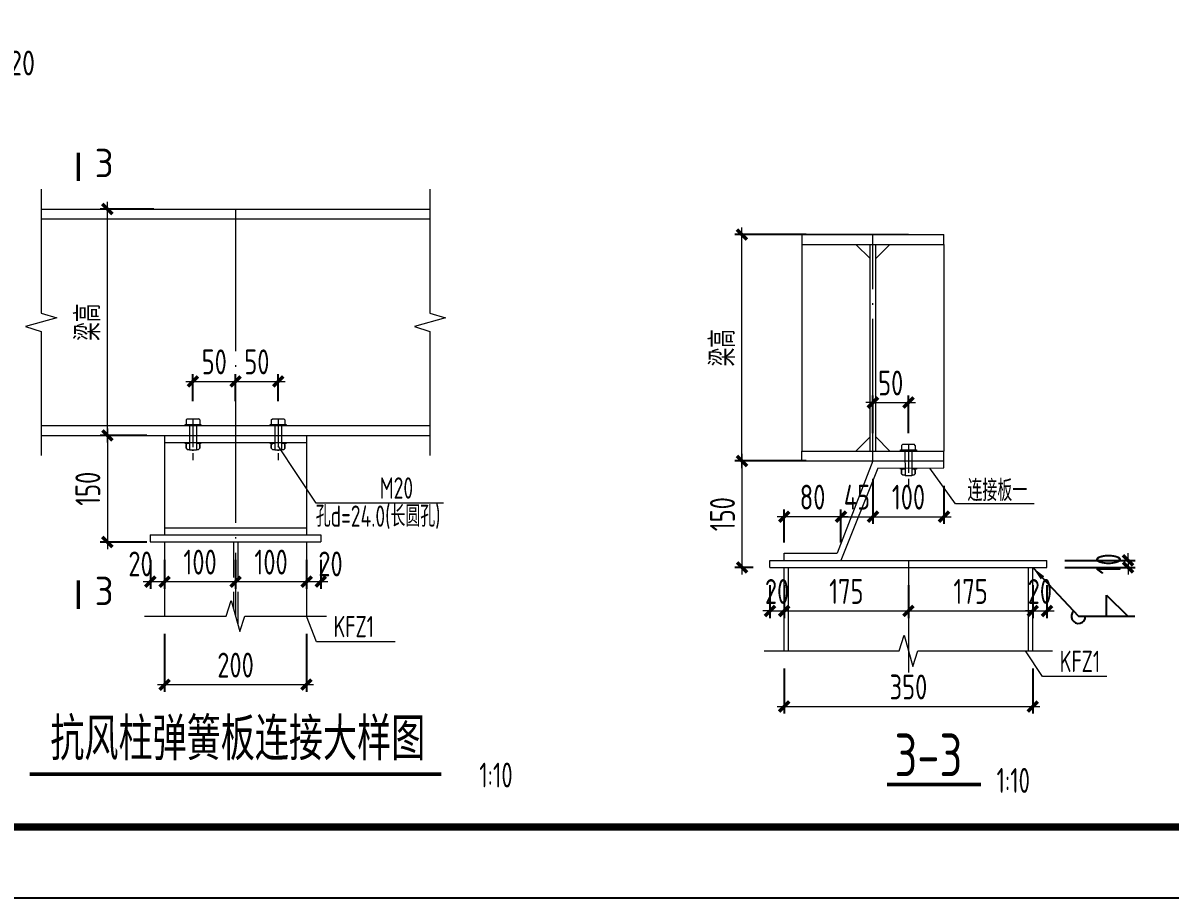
# Model space of a CAD drawing. Extents: x -2746917 to -971774, y -3334247 to -3250358.
# Drawn here: x -1255688 to -1239536, y -3316173 to -3303851 of the extents above; entities that cross this region are included whole.
import ezdxf

# ---------------------------------------------------------------- set-up
doc = ezdxf.new("R2010")
doc.units = 0
doc.header["$LTSCALE"] = 1000
doc.header["$MEASUREMENT"] = 0
doc.header["$PDMODE"] = 35
doc.linetypes.add('DASH', pattern=[0.35, 0.25, -0.1])
doc.linetypes.add('DOTE', pattern=[2.42, 2, -0.2, 0.02, -0.2])
doc.layers.get('0').update_dxf_attribs({"linetype": 'CONTINUOUS'})
doc.layers.get('Defpoints').update_dxf_attribs({"linetype": 'CONTINUOUS'})
for name, color, linetype in [('AXIS', 253, 'DOTE'), ('BEAM_CON', 4, 'CONTINUOUS'), ('COLU', 7, 'CONTINUOUS'), ('DIM', 3, 'CONTINUOUS'), ('NUM', 7, 'CONTINUOUS'), ('PUB_TITLE', 4, 'CONTINUOUS'), ('TEXT', 7, 'CONTINUOUS'), ('THICK', 6, 'CONTINUOUS'), ('THIN', 7, 'CONTINUOUS'), ('WELD', 7, 'CONTINUOUS')]:
    doc.layers.add(name, color=color, linetype=linetype)
doc.layers.add('yichutu', color=7, linetype='CONTINUOUS', true_color=0xffffff, plot=False)
doc.styles.add('TSSD_Dimension', font='tssdeng.shx', dxfattribs={"width": 0.75, "bigfont": 'Hztxt.shx'})
doc.styles.add('TSSD_Label', font='tssdeng.shx', dxfattribs={"width": 0.75, "bigfont": 'hztxt.shx'})
doc.styles.add('TSSD_Rein', font='Tssdeng.shx', dxfattribs={"width": 0.75, "bigfont": 'hztxt.shx'})
doc.dimstyles.new('TSSD_10_100', dxfattribs={"dimtxt": 350, "dimasz": 100, "dimexe": 100, "dimexo": 250, "dimgap": 100, "dimtad": 1, "dimdec": 0, "dimlfac": 0.1, "dimzin": 0, "dimdsep": 46, "dimtxsty": 'TSSD_Dimension', "dimblk": 'ARCHTICK', "dimcen": 0, "dimdle": 100, "dimclrt": 7, "dimadec": 0, "dimazin": 0, "dimtfac": 1, "dimtdec": 0, "dimtix": 1, "dimtmove": 2, "dimatfit": 3, "dimldrblk": 'ARCHTICK', "dimfxl": 1, "dimtolj": 1, "dimtzin": 0, "dimlwd": 5, "dimarcsym": 0})
doc.dimstyles.new('TSSD_LEADER_STYLE_200.0', dxfattribs={"dimtxt": 700, "dimasz": 200, "dimexe": 200, "dimexo": 500, "dimgap": 0.09, "dimtad": 0, "dimtih": 1, "dimtoh": 1, "dimdec": 4, "dimzin": 0, "dimdsep": 46, "dimtxsty": 'Standard', "dimcen": 0.09, "dimdle": 200, "dimclrt": 7, "dimadec": 0, "dimazin": 0, "dimtfac": 1, "dimtdec": 4, "dimtofl": 0, "dimtmove": 0, "dimatfit": 3, "dimfxl": 1, "dimtolj": 1, "dimtzin": 0, "dimarcsym": 0})

# ---------------------------------------------------------------- blocks, each defined once
blk = doc.blocks.new('_ArchTick')
at = {"color": 0, "const_width": 0.5}
blk.add_lwpolyline([(-0.71, -0.71), (0.71, 0.71)], dxfattribs=at)
blk = doc.blocks.new('*D3456')
at = {"layer": 'Defpoints', "color": 0}
for p in [(-1253694, -3309660), (-1254499, -3311160), (-1253694, -3311160)]:
    blk.add_point(p, dxfattribs=at)
at = {"layer": 'DIM', "color": 0, "lineweight": 5}
blk.add_line((-1254499, -3309560), (-1254499, -3311260), dxfattribs=at)
at = {"layer": 'DIM', "color": 0, "lineweight": -2}
for p, q in [((-1253944, -3309660), (-1254599, -3309660)), ((-1253944, -3311160), (-1254599, -3311160))]:
    blk.add_line(p, q, dxfattribs=at)
at = {"layer": 'DIM', "color": 0, "lineweight": 5, "xscale": 100, "yscale": 100, "zscale": 100}
for p, rotation in [((-1254499, -3309660), 90), ((-1254499, -3311160), 270)]:
    blk.add_blockref('_ArchTick', p, dxfattribs=dict(at, rotation=rotation))
at = {"layer": 'DIM', "color": 7, "lineweight": 5, "insert": (-1254774, -3310410), "char_height": 350, "attachment_point": 5, "rotation": 90, "style": 'TSSD_Dimension'}
blk.add_mtext('\\A1;150', dxfattribs=at)
blk = doc.blocks.new('*D3457')
at = {"layer": 'Defpoints', "color": 0}
for p in [(-1254499, -3306471), (-1253594, -3306471), (-1253694, -3309660)]:
    blk.add_point(p, dxfattribs=at)
at = {"layer": 'DIM', "color": 0, "lineweight": -2}
for p, q in [((-1253844, -3306471), (-1254599, -3306471)), ((-1253944, -3309660), (-1254599, -3309660))]:
    blk.add_line(p, q, dxfattribs=at)
at = {"layer": 'DIM', "color": 0, "lineweight": 5}
blk.add_line((-1254499, -3309760), (-1254499, -3306371), dxfattribs=at)
at = {"layer": 'DIM', "color": 0, "lineweight": 5, "xscale": 100, "yscale": 100, "zscale": 100}
for p, rotation in [((-1254499, -3306471), 90), ((-1254499, -3309660), 270)]:
    blk.add_blockref('_ArchTick', p, dxfattribs=dict(at, rotation=rotation))
at = {"layer": 'DIM', "color": 7, "lineweight": 5, "insert": (-1254774, -3308065), "char_height": 350, "attachment_point": 5, "rotation": 90, "style": 'TSSD_Dimension'}
blk.add_mtext('\\A1;梁高', dxfattribs=at)
blk = doc.blocks.new('*D3458')
at = {"layer": 'Defpoints', "color": 0}
for p in [(-1253894, -3311160), (-1253694, -3311160), (-1253694, -3311718)]:
    blk.add_point(p, dxfattribs=at)
at = {"layer": 'DIM', "color": 0, "lineweight": -2}
for p, q in [((-1253894, -3311410), (-1253894, -3311818)), ((-1253694, -3311410), (-1253694, -3311818))]:
    blk.add_line(p, q, dxfattribs=at)
at = {"layer": 'DIM', "color": 0, "lineweight": 5}
blk.add_line((-1253994, -3311718), (-1253594, -3311718), dxfattribs=at)
at = {"layer": 'DIM', "color": 0, "lineweight": 5, "xscale": 100, "yscale": 100, "zscale": 100, "rotation": 180}
blk.add_blockref('_ArchTick', (-1253894, -3311718), dxfattribs=at)
at = {"layer": 'DIM', "color": 0, "lineweight": 5, "xscale": 100, "yscale": 100, "zscale": 100}
blk.add_blockref('_ArchTick', (-1253694, -3311718), dxfattribs=at)
at = {"layer": 'DIM', "color": 7, "lineweight": 5, "insert": (-1254032, -3311468), "char_height": 350, "attachment_point": 5, "style": 'TSSD_Dimension'}
blk.add_mtext('\\A1;20', dxfattribs=at)
blk = doc.blocks.new('*D3459')
at = {"layer": 'Defpoints', "color": 0}
for p in [(-1251694, -3311160), (-1251494, -3311160), (-1251494, -3311718)]:
    blk.add_point(p, dxfattribs=at)
at = {"layer": 'DIM', "color": 0, "lineweight": -2}
for p, q in [((-1251694, -3311410), (-1251694, -3311818)), ((-1251494, -3311410), (-1251494, -3311818))]:
    blk.add_line(p, q, dxfattribs=at)
at = {"layer": 'DIM', "color": 0, "lineweight": 5}
blk.add_line((-1251794, -3311718), (-1251394, -3311718), dxfattribs=at)
at = {"layer": 'DIM', "color": 0, "lineweight": 5, "xscale": 100, "yscale": 100, "zscale": 100, "rotation": 180}
blk.add_blockref('_ArchTick', (-1251694, -3311718), dxfattribs=at)
at = {"layer": 'DIM', "color": 0, "lineweight": 5, "xscale": 100, "yscale": 100, "zscale": 100}
blk.add_blockref('_ArchTick', (-1251494, -3311718), dxfattribs=at)
at = {"layer": 'DIM', "color": 7, "lineweight": 5, "insert": (-1251357, -3311468), "char_height": 350, "attachment_point": 5, "style": 'TSSD_Dimension'}
blk.add_mtext('\\A1;20', dxfattribs=at)
blk = doc.blocks.new('*D3460')
at = {"layer": 'Defpoints', "color": 0}
for p in [(-1252694, -3308898), (-1253294, -3309425), (-1252694, -3309425)]:
    blk.add_point(p, dxfattribs=at)
at = {"layer": 'DIM', "color": 0, "lineweight": 5}
blk.add_line((-1253394, -3308898), (-1252594, -3308898), dxfattribs=at)
at = {"layer": 'DIM', "color": 0, "lineweight": -2}
for p, q in [((-1253294, -3309175), (-1253294, -3308798)), ((-1252694, -3309175), (-1252694, -3308798))]:
    blk.add_line(p, q, dxfattribs=at)
at = {"layer": 'DIM', "color": 0, "lineweight": 5, "xscale": 100, "yscale": 100, "zscale": 100, "rotation": 180}
blk.add_blockref('_ArchTick', (-1253294, -3308898), dxfattribs=at)
at = {"layer": 'DIM', "color": 0, "lineweight": 5, "xscale": 100, "yscale": 100, "zscale": 100}
blk.add_blockref('_ArchTick', (-1252694, -3308898), dxfattribs=at)
at = {"layer": 'DIM', "color": 7, "lineweight": 5, "insert": (-1252994, -3308623), "char_height": 350, "attachment_point": 5, "style": 'TSSD_Dimension'}
blk.add_mtext('\\A1;50', dxfattribs=at)
blk = doc.blocks.new('*D3461')
at = {"layer": 'Defpoints', "color": 0}
for p in [(-1252094, -3308898), (-1252694, -3309425), (-1252094, -3309425)]:
    blk.add_point(p, dxfattribs=at)
at = {"layer": 'DIM', "color": 0, "lineweight": 5}
blk.add_line((-1252794, -3308898), (-1251994, -3308898), dxfattribs=at)
at = {"layer": 'DIM', "color": 0, "lineweight": -2}
for p, q in [((-1252694, -3309175), (-1252694, -3308798)), ((-1252094, -3309175), (-1252094, -3308798))]:
    blk.add_line(p, q, dxfattribs=at)
at = {"layer": 'DIM', "color": 0, "lineweight": 5, "xscale": 100, "yscale": 100, "zscale": 100, "rotation": 180}
blk.add_blockref('_ArchTick', (-1252694, -3308898), dxfattribs=at)
at = {"layer": 'DIM', "color": 0, "lineweight": 5, "xscale": 100, "yscale": 100, "zscale": 100}
blk.add_blockref('_ArchTick', (-1252094, -3308898), dxfattribs=at)
at = {"layer": 'DIM', "color": 7, "lineweight": 5, "insert": (-1252394, -3308623), "char_height": 350, "attachment_point": 5, "style": 'TSSD_Dimension'}
blk.add_mtext('\\A1;50', dxfattribs=at)
blk = doc.blocks.new('A$C6E092011')
at = {"layer": 'AXIS', "lineweight": 5, "ltscale": 0.2}
blk.add_line((67, 73), (67, -507), dxfattribs=at)
at = {"layer": 'BEAM_CON', "lineweight": 5}
for p, q in [((-30, 57), (-14, 73)), ((-30, 57), (-30, -7)), ((-14, 73), (146, 73)), ((162, 57), (146, 73)), ((162, 57), (162, -7)), ((18, -7), (19, -370)), ((114, -7), (115, -370)), ((-30, -290), (-15, -276)), ((-30, -342), (-30, -290)), ((-30, -290), (-30, -342)), ((162, -290), (148, -276)), ((162, -342), (162, -290)), ((162, -290), (162, -342)), ((-30, -342), (-14, -358)), ((-14, -358), (18, -358)), ((115, -370), (19, -370)), ((114, -358), (146, -358)), ((162, -342), (146, -358))]:
    blk.add_line(p, q, dxfattribs=at)
for points in [[(18, -21), (-45, -21), (-45, -7), (179, -7), (179, -21), (114, -21)], [(18, -276), (-45, -276), (-45, -261), (18, -261)], [(114, -261), (179, -261), (179, -276), (114, -276)]]:
    blk.add_lwpolyline(points, dxfattribs=at)
blk = doc.blocks.new('*D3462')
at = {"layer": 'Defpoints', "color": 0}
for p in [(-1244408, -3310018), (-1245563, -3311518), (-1245158, -3311518)]:
    blk.add_point(p, dxfattribs=at)
at = {"layer": 'DIM', "color": 0, "lineweight": 5}
blk.add_line((-1245563, -3309918), (-1245563, -3311618), dxfattribs=at)
at = {"layer": 'DIM', "color": 0, "lineweight": -2}
for p, q in [((-1244658, -3310018), (-1245663, -3310018)), ((-1245408, -3311518), (-1245663, -3311518))]:
    blk.add_line(p, q, dxfattribs=at)
at = {"layer": 'DIM', "color": 0, "lineweight": 5, "xscale": 100, "yscale": 100, "zscale": 100}
for p, rotation in [((-1245563, -3310018), 90), ((-1245563, -3311518), 270)]:
    blk.add_blockref('_ArchTick', p, dxfattribs=dict(at, rotation=rotation))
at = {"layer": 'DIM', "color": 7, "lineweight": 5, "insert": (-1245838, -3310768), "char_height": 350, "attachment_point": 5, "rotation": 90, "style": 'TSSD_Dimension'}
blk.add_mtext('\\A1;150', dxfattribs=at)
blk = doc.blocks.new('*D3463')
at = {"layer": 'Defpoints', "color": 0}
for p in [(-1245563, -3306830), (-1244408, -3306830), (-1244408, -3310018)]:
    blk.add_point(p, dxfattribs=at)
at = {"layer": 'DIM', "color": 0, "lineweight": -2}
for p, q in [((-1244658, -3306830), (-1245663, -3306830)), ((-1244658, -3310018), (-1245663, -3310018))]:
    blk.add_line(p, q, dxfattribs=at)
at = {"layer": 'DIM', "color": 0, "lineweight": 5}
blk.add_line((-1245563, -3310118), (-1245563, -3306730), dxfattribs=at)
at = {"layer": 'DIM', "color": 0, "lineweight": 5, "xscale": 100, "yscale": 100, "zscale": 100}
for p, rotation in [((-1245563, -3306830), 90), ((-1245563, -3310018), 270)]:
    blk.add_blockref('_ArchTick', p, dxfattribs=dict(at, rotation=rotation))
at = {"layer": 'DIM', "color": 7, "lineweight": 5, "insert": (-1245838, -3308424), "char_height": 350, "attachment_point": 5, "rotation": 90, "style": 'TSSD_Dimension'}
blk.add_mtext('\\A1;梁高', dxfattribs=at)
blk = doc.blocks.new('*D3464')
at = {"layer": 'Defpoints', "color": 0}
for p in [(-1245169, -3311518), (-1244969, -3311518), (-1244969, -3312131)]:
    blk.add_point(p, dxfattribs=at)
at = {"layer": 'DIM', "color": 0, "lineweight": -2}
for p, q in [((-1245169, -3311768), (-1245169, -3312231)), ((-1244969, -3311768), (-1244969, -3312231))]:
    blk.add_line(p, q, dxfattribs=at)
at = {"layer": 'DIM', "color": 0, "lineweight": 5}
for p, q in [((-1245169, -3312131), (-1245269, -3312131)), ((-1245169, -3312131), (-1244969, -3312131)), ((-1244969, -3312131), (-1244869, -3312131))]:
    blk.add_line(p, q, dxfattribs=at)
at = {"layer": 'DIM', "color": 0, "lineweight": 5, "xscale": 100, "yscale": 100, "zscale": 100}
blk.add_blockref('_ArchTick', (-1245169, -3312131), dxfattribs=at)
at = {"layer": 'DIM', "color": 0, "lineweight": 5, "xscale": 100, "yscale": 100, "zscale": 100, "rotation": 180}
blk.add_blockref('_ArchTick', (-1244969, -3312131), dxfattribs=at)
at = {"layer": 'DIM', "color": 7, "lineweight": 5, "insert": (-1245069, -3311856), "char_height": 350, "attachment_point": 5, "style": 'TSSD_Dimension'}
blk.add_mtext('\\A1;20', dxfattribs=at)
blk = doc.blocks.new('*D3465')
at = {"layer": 'Defpoints', "color": 0}
for p in [(-1244969, -3311518), (-1243219, -3311518), (-1243219, -3312131)]:
    blk.add_point(p, dxfattribs=at)
at = {"layer": 'DIM', "color": 0, "lineweight": -2}
for p, q in [((-1244969, -3311768), (-1244969, -3312231)), ((-1243219, -3311768), (-1243219, -3312231))]:
    blk.add_line(p, q, dxfattribs=at)
at = {"layer": 'DIM', "color": 0, "lineweight": 5}
blk.add_line((-1245069, -3312131), (-1243119, -3312131), dxfattribs=at)
at = {"layer": 'DIM', "color": 0, "lineweight": 5, "xscale": 100, "yscale": 100, "zscale": 100, "rotation": 180}
blk.add_blockref('_ArchTick', (-1244969, -3312131), dxfattribs=at)
at = {"layer": 'DIM', "color": 0, "lineweight": 5, "xscale": 100, "yscale": 100, "zscale": 100}
blk.add_blockref('_ArchTick', (-1243219, -3312131), dxfattribs=at)
at = {"layer": 'DIM', "color": 7, "lineweight": 5, "insert": (-1244094, -3311856), "char_height": 350, "attachment_point": 5, "style": 'TSSD_Dimension'}
blk.add_mtext('\\A1;175', dxfattribs=at)
blk = doc.blocks.new('*D3466')
at = {"layer": 'Defpoints', "color": 0}
for p in [(-1241469, -3311518), (-1241269, -3311518), (-1241269, -3312131)]:
    blk.add_point(p, dxfattribs=at)
at = {"layer": 'DIM', "color": 0, "lineweight": -2}
for p, q in [((-1241469, -3311768), (-1241469, -3312231)), ((-1241269, -3311768), (-1241269, -3312231))]:
    blk.add_line(p, q, dxfattribs=at)
at = {"layer": 'DIM', "color": 0, "lineweight": 5}
for p, q in [((-1241469, -3312131), (-1241569, -3312131)), ((-1241469, -3312131), (-1241269, -3312131)), ((-1241269, -3312131), (-1241169, -3312131))]:
    blk.add_line(p, q, dxfattribs=at)
at = {"layer": 'DIM', "color": 0, "lineweight": 5, "xscale": 100, "yscale": 100, "zscale": 100}
blk.add_blockref('_ArchTick', (-1241469, -3312131), dxfattribs=at)
at = {"layer": 'DIM', "color": 0, "lineweight": 5, "xscale": 100, "yscale": 100, "zscale": 100, "rotation": 180}
blk.add_blockref('_ArchTick', (-1241269, -3312131), dxfattribs=at)
at = {"layer": 'DIM', "color": 7, "lineweight": 5, "insert": (-1241369, -3311856), "char_height": 350, "attachment_point": 5, "style": 'TSSD_Dimension'}
blk.add_mtext('\\A1;20', dxfattribs=at)
blk = doc.blocks.new('*D3467')
at = {"layer": 'Defpoints', "color": 0}
for p in [(-1243219, -3311518), (-1241469, -3311518), (-1241469, -3312131)]:
    blk.add_point(p, dxfattribs=at)
at = {"layer": 'DIM', "color": 0, "lineweight": -2}
for p, q in [((-1243219, -3311768), (-1243219, -3312231)), ((-1241469, -3311768), (-1241469, -3312231))]:
    blk.add_line(p, q, dxfattribs=at)
at = {"layer": 'DIM', "color": 0, "lineweight": 5}
blk.add_line((-1243319, -3312131), (-1241369, -3312131), dxfattribs=at)
at = {"layer": 'DIM', "color": 0, "lineweight": 5, "xscale": 100, "yscale": 100, "zscale": 100, "rotation": 180}
blk.add_blockref('_ArchTick', (-1243219, -3312131), dxfattribs=at)
at = {"layer": 'DIM', "color": 0, "lineweight": 5, "xscale": 100, "yscale": 100, "zscale": 100}
blk.add_blockref('_ArchTick', (-1241469, -3312131), dxfattribs=at)
at = {"layer": 'DIM', "color": 7, "lineweight": 5, "insert": (-1242344, -3311856), "char_height": 350, "attachment_point": 5, "style": 'TSSD_Dimension'}
blk.add_mtext('\\A1;175', dxfattribs=at)
blk = doc.blocks.new('*D3468')
at = {"layer": 'Defpoints', "color": 0}
for p in [(-1244969, -3312692), (-1241469, -3312692), (-1241469, -3313476)]:
    blk.add_point(p, dxfattribs=at)
at = {"layer": 'DIM', "color": 0, "lineweight": -2}
for p, q in [((-1244969, -3312942), (-1244969, -3313576)), ((-1241469, -3312942), (-1241469, -3313576))]:
    blk.add_line(p, q, dxfattribs=at)
at = {"layer": 'DIM', "color": 0, "lineweight": 5}
blk.add_line((-1245069, -3313476), (-1241369, -3313476), dxfattribs=at)
at = {"layer": 'DIM', "color": 0, "lineweight": 5, "xscale": 100, "yscale": 100, "zscale": 100, "rotation": 180}
blk.add_blockref('_ArchTick', (-1244969, -3313476), dxfattribs=at)
at = {"layer": 'DIM', "color": 0, "lineweight": 5, "xscale": 100, "yscale": 100, "zscale": 100}
blk.add_blockref('_ArchTick', (-1241469, -3313476), dxfattribs=at)
at = {"layer": 'DIM', "color": 7, "lineweight": 5, "insert": (-1243219, -3313201), "char_height": 350, "attachment_point": 5, "style": 'TSSD_Dimension'}
blk.add_mtext('\\A1;350', dxfattribs=at)
blk = doc.blocks.new('*D3469')
at = {"layer": 'Defpoints', "color": 0, "ltscale": 1.5}
for p in [(-1244969, -3310803), (-1244969, -3311418), (-1244169, -3311418)]:
    blk.add_point(p, dxfattribs=at)
at = {"layer": 'DIM', "color": 0, "lineweight": -2, "ltscale": 1.5}
for p, q in [((-1244969, -3311168), (-1244969, -3310703)), ((-1244169, -3311168), (-1244169, -3310703))]:
    blk.add_line(p, q, dxfattribs=at)
at = {"layer": 'DIM', "color": 0, "lineweight": 5, "ltscale": 1.5}
blk.add_line((-1244069, -3310803), (-1245069, -3310803), dxfattribs=at)
at = {"layer": 'DIM', "color": 0, "lineweight": 5, "ltscale": 1.5, "xscale": 100, "yscale": 100, "zscale": 100, "rotation": 180}
blk.add_blockref('_ArchTick', (-1244969, -3310803), dxfattribs=at)
at = {"layer": 'DIM', "color": 0, "lineweight": 5, "ltscale": 1.5, "xscale": 100, "yscale": 100, "zscale": 100}
blk.add_blockref('_ArchTick', (-1244169, -3310803), dxfattribs=at)
at = {"layer": 'DIM', "color": 7, "lineweight": 5, "ltscale": 1.5, "insert": (-1244569, -3310528), "char_height": 350, "attachment_point": 5, "style": 'TSSD_Dimension'}
blk.add_mtext('\\A1;80', dxfattribs=at)
blk = doc.blocks.new('*D3470')
at = {"layer": 'Defpoints', "color": 0, "ltscale": 1.5}
for p in [(-1243719, -3310018), (-1243719, -3310803), (-1244169, -3311418)]:
    blk.add_point(p, dxfattribs=at)
at = {"layer": 'DIM', "color": 0, "lineweight": -2, "ltscale": 1.5}
for p, q in [((-1243719, -3310268), (-1243719, -3310903)), ((-1244169, -3311168), (-1244169, -3310703))]:
    blk.add_line(p, q, dxfattribs=at)
at = {"layer": 'DIM', "color": 0, "lineweight": 5, "ltscale": 1.5}
for p, q in [((-1244169, -3310803), (-1244269, -3310803)), ((-1244169, -3310803), (-1243719, -3310803)), ((-1243719, -3310803), (-1243619, -3310803))]:
    blk.add_line(p, q, dxfattribs=at)
at = {"layer": 'DIM', "color": 0, "lineweight": 5, "ltscale": 1.5, "xscale": 100, "yscale": 100, "zscale": 100}
blk.add_blockref('_ArchTick', (-1244169, -3310803), dxfattribs=at)
at = {"layer": 'DIM', "color": 0, "lineweight": 5, "ltscale": 1.5, "xscale": 100, "yscale": 100, "zscale": 100, "rotation": 180}
blk.add_blockref('_ArchTick', (-1243719, -3310803), dxfattribs=at)
at = {"layer": 'DIM', "color": 7, "lineweight": 5, "ltscale": 1.5, "insert": (-1243944, -3310528), "char_height": 350, "attachment_point": 5, "style": 'TSSD_Dimension'}
blk.add_mtext('\\A1;45', dxfattribs=at)
blk = doc.blocks.new('*D3471')
at = {"layer": 'Defpoints', "color": 0, "ltscale": 1.5}
for p in [(-1243719, -3310018), (-1242719, -3310117), (-1242719, -3310803)]:
    blk.add_point(p, dxfattribs=at)
at = {"layer": 'DIM', "color": 0, "lineweight": -2, "ltscale": 1.5}
for p, q in [((-1243719, -3310268), (-1243719, -3310903)), ((-1242719, -3310367), (-1242719, -3310903))]:
    blk.add_line(p, q, dxfattribs=at)
at = {"layer": 'DIM', "color": 0, "lineweight": 5, "ltscale": 1.5}
blk.add_line((-1243819, -3310803), (-1242619, -3310803), dxfattribs=at)
at = {"layer": 'DIM', "color": 0, "lineweight": 5, "ltscale": 1.5, "xscale": 100, "yscale": 100, "zscale": 100, "rotation": 180}
blk.add_blockref('_ArchTick', (-1243719, -3310803), dxfattribs=at)
at = {"layer": 'DIM', "color": 0, "lineweight": 5, "ltscale": 1.5, "xscale": 100, "yscale": 100, "zscale": 100}
blk.add_blockref('_ArchTick', (-1242719, -3310803), dxfattribs=at)
at = {"layer": 'DIM', "color": 7, "lineweight": 5, "ltscale": 1.5, "insert": (-1243219, -3310528), "char_height": 350, "attachment_point": 5, "style": 'TSSD_Dimension'}
blk.add_mtext('\\A1;100', dxfattribs=at)
blk = doc.blocks.new('*D3472')
at = {"layer": 'Defpoints', "color": 0, "ltscale": 1.5}
for p in [(-1243219, -3309196), (-1243719, -3309878), (-1243219, -3309878)]:
    blk.add_point(p, dxfattribs=at)
at = {"layer": 'DIM', "color": 0, "lineweight": -2, "ltscale": 1.5}
for p, q in [((-1243719, -3309628), (-1243719, -3309096)), ((-1243219, -3309628), (-1243219, -3309096))]:
    blk.add_line(p, q, dxfattribs=at)
at = {"layer": 'DIM', "color": 0, "lineweight": 5, "ltscale": 1.5}
for p, q in [((-1243719, -3309196), (-1243819, -3309196)), ((-1243719, -3309196), (-1243219, -3309196)), ((-1243219, -3309196), (-1243119, -3309196))]:
    blk.add_line(p, q, dxfattribs=at)
at = {"layer": 'DIM', "color": 0, "lineweight": 5, "ltscale": 1.5, "xscale": 100, "yscale": 100, "zscale": 100}
blk.add_blockref('_ArchTick', (-1243719, -3309196), dxfattribs=at)
at = {"layer": 'DIM', "color": 0, "lineweight": 5, "ltscale": 1.5, "xscale": 100, "yscale": 100, "zscale": 100, "rotation": 180}
blk.add_blockref('_ArchTick', (-1243219, -3309196), dxfattribs=at)
at = {"layer": 'DIM', "color": 7, "lineweight": 5, "ltscale": 1.5, "insert": (-1243469, -3308921), "char_height": 350, "attachment_point": 5, "style": 'TSSD_Dimension'}
blk.add_mtext('\\A1;50', dxfattribs=at)
blk = doc.blocks.new('*D3473')
at = {"layer": 'Defpoints', "color": 0, "ltscale": 1.5}
for p in [(-1241269, -3311418), (-1241269, -3311518), (-1240127, -3311518)]:
    blk.add_point(p, dxfattribs=at)
at = {"layer": 'DIM', "color": 0, "lineweight": 5, "ltscale": 1.5}
for p, q in [((-1240127, -3311418), (-1240127, -3311318)), ((-1240127, -3311418), (-1240127, -3311518)), ((-1240127, -3311518), (-1240127, -3311618))]:
    blk.add_line(p, q, dxfattribs=at)
at = {"layer": 'DIM', "color": 0, "lineweight": -2, "ltscale": 1.5}
for p, q in [((-1241019, -3311418), (-1240027, -3311418)), ((-1241019, -3311518), (-1240027, -3311518))]:
    blk.add_line(p, q, dxfattribs=at)
at = {"layer": 'DIM', "color": 0, "lineweight": 5, "ltscale": 1.5, "xscale": 100, "yscale": 100, "zscale": 100}
for p, rotation in [((-1240127, -3311418), 270), ((-1240127, -3311518), 90)]:
    blk.add_blockref('_ArchTick', p, dxfattribs=dict(at, rotation=rotation))
at = {"layer": 'DIM', "color": 7, "lineweight": 5, "ltscale": 1.5, "insert": (-1240402, -3311468), "char_height": 350, "attachment_point": 5, "rotation": 90, "style": 'TSSD_Dimension'}
blk.add_mtext('\\A1;10', dxfattribs=at)
blk = doc.blocks.new('_WELD004')
at = {"color": 0, "linetype": 'ByBlock'}
for p, q in [((0, 1), (1, 0)), ((0, 0), (0, 1))]:
    blk.add_line(p, q, dxfattribs=at)
blk = doc.blocks.new('*D3489')
at = {"layer": 'Defpoints', "color": 0, "ltscale": 1.5}
for p in [(-1253694, -3311160), (-1252694, -3311160), (-1252694, -3311718)]:
    blk.add_point(p, dxfattribs=at)
at = {"layer": 'DIM', "color": 0, "lineweight": -2, "ltscale": 1.5}
for p, q in [((-1253694, -3311410), (-1253694, -3311818)), ((-1252694, -3311410), (-1252694, -3311818))]:
    blk.add_line(p, q, dxfattribs=at)
at = {"layer": 'DIM', "color": 0, "lineweight": 5, "ltscale": 1.5}
blk.add_line((-1253794, -3311718), (-1252594, -3311718), dxfattribs=at)
at = {"layer": 'DIM', "color": 0, "lineweight": 5, "ltscale": 1.5, "xscale": 100, "yscale": 100, "zscale": 100, "rotation": 180}
blk.add_blockref('_ArchTick', (-1253694, -3311718), dxfattribs=at)
at = {"layer": 'DIM', "color": 0, "lineweight": 5, "ltscale": 1.5, "xscale": 100, "yscale": 100, "zscale": 100}
blk.add_blockref('_ArchTick', (-1252694, -3311718), dxfattribs=at)
at = {"layer": 'DIM', "color": 7, "lineweight": 5, "ltscale": 1.5, "insert": (-1253194, -3311443), "char_height": 350, "attachment_point": 5, "style": 'TSSD_Dimension'}
blk.add_mtext('\\A1;100', dxfattribs=at)
blk = doc.blocks.new('*D3490')
at = {"layer": 'Defpoints', "color": 0, "ltscale": 1.5}
for p in [(-1252694, -3311160), (-1251694, -3311160), (-1251694, -3311718)]:
    blk.add_point(p, dxfattribs=at)
at = {"layer": 'DIM', "color": 0, "lineweight": -2, "ltscale": 1.5}
for p, q in [((-1252694, -3311410), (-1252694, -3311818)), ((-1251694, -3311410), (-1251694, -3311818))]:
    blk.add_line(p, q, dxfattribs=at)
at = {"layer": 'DIM', "color": 0, "lineweight": 5, "ltscale": 1.5}
blk.add_line((-1252794, -3311718), (-1251594, -3311718), dxfattribs=at)
at = {"layer": 'DIM', "color": 0, "lineweight": 5, "ltscale": 1.5, "xscale": 100, "yscale": 100, "zscale": 100, "rotation": 180}
blk.add_blockref('_ArchTick', (-1252694, -3311718), dxfattribs=at)
at = {"layer": 'DIM', "color": 0, "lineweight": 5, "ltscale": 1.5, "xscale": 100, "yscale": 100, "zscale": 100}
blk.add_blockref('_ArchTick', (-1251694, -3311718), dxfattribs=at)
at = {"layer": 'DIM', "color": 7, "lineweight": 5, "ltscale": 1.5, "insert": (-1252194, -3311443), "char_height": 350, "attachment_point": 5, "style": 'TSSD_Dimension'}
blk.add_mtext('\\A1;100', dxfattribs=at)
blk = doc.blocks.new('*D3491')
at = {"layer": 'Defpoints', "color": 0, "ltscale": 1.5}
for p in [(-1253694, -3312202), (-1251695, -3312202), (-1251695, -3313168)]:
    blk.add_point(p, dxfattribs=at)
at = {"layer": 'DIM', "color": 0, "lineweight": -2, "ltscale": 1.5}
for p, q in [((-1253694, -3312452), (-1253694, -3313268)), ((-1251695, -3312452), (-1251695, -3313268))]:
    blk.add_line(p, q, dxfattribs=at)
at = {"layer": 'DIM', "color": 0, "lineweight": 5, "ltscale": 1.5}
blk.add_line((-1253794, -3313168), (-1251595, -3313168), dxfattribs=at)
at = {"layer": 'DIM', "color": 0, "lineweight": 5, "ltscale": 1.5, "xscale": 100, "yscale": 100, "zscale": 100, "rotation": 180}
blk.add_blockref('_ArchTick', (-1253694, -3313168), dxfattribs=at)
at = {"layer": 'DIM', "color": 0, "lineweight": 5, "ltscale": 1.5, "xscale": 100, "yscale": 100, "zscale": 100}
blk.add_blockref('_ArchTick', (-1251695, -3313168), dxfattribs=at)
at = {"layer": 'DIM', "color": 7, "lineweight": 5, "ltscale": 1.5, "insert": (-1252694, -3312893), "char_height": 350, "attachment_point": 5, "style": 'TSSD_Dimension'}
blk.add_mtext('\\A1;200', dxfattribs=at)
blk = doc.blocks.new('yct-891-420-89100-42000-100-2004.0')
at = {"layer": 'yichutu', "color": 7, "true_color": 0xffffff}
blk.add_lwpolyline([(0, 0), (0, 42000), (89100, 42000), (89100, 0)], close=True, dxfattribs=at)
blk = doc.blocks.new('A$C440D491C')
at = {"layer": 'PUB_TITLE'}
blk.add_lwpolyline([(0, 0), (0, 42000), (89100, 42000), (89100, 0)], close=True, dxfattribs=at)
at = {"layer": 'PUB_TITLE', "const_width": 100}
blk.add_lwpolyline([(88100, 1000), (88100, 41000), (713, 41000), (713, 1000), (88100, 1000)], dxfattribs=at)

msp = doc.modelspace()

# ---------------------------------------------------------------- linework, layer by layer
at = {"layer": 'AXIS', "lineweight": 5}
for p, q in [((-1252694.24, -3306471.2), (-1252694.24, -3312201.68)), ((-1243719.14, -3310018.26), (-1243719.14, -3306829.91)), ((-1243219.14, -3311418.26), (-1243219.14, -3312994.83))]:
    msp.add_line(p, q, dxfattribs=at)
at = {"layer": 'AXIS', "lineweight": 5, "ltscale": 0.2}
for p, q in [((-1253293.65, -3309425.03), (-1253293.65, -3310005.03)), ((-1252094.24, -3309425.03), (-1252094.24, -3310005.03))]:
    msp.add_line(p, q, dxfattribs=at)
at = {"layer": 'BEAM_CON', "lineweight": 5}
for p, q in [((-1255432.12, -3306471.2), (-1249956.35, -3306471.2)), ((-1255432.12, -3306611.2), (-1249956.35, -3306611.2)), ((-1244719.14, -3306829.91), (-1242719.14, -3306829.91)), ((-1244719.14, -3306829.91), (-1244719.14, -3306969.91)), ((-1242719.14, -3306969.91), (-1242719.14, -3306829.91)), ((-1244719.14, -3306969.91), (-1242719.14, -3306969.91)), ((-1244719.14, -3306969.91), (-1244719.14, -3309878.26)), ((-1243759.14, -3307169.91), (-1243959.14, -3306969.91)), ((-1243759.14, -3309878.26), (-1243759.14, -3306969.91)), ((-1243679.14, -3309878.26), (-1243679.14, -3306969.91)), ((-1243679.14, -3307169.91), (-1243479.14, -3306969.91)), ((-1242719.14, -3306969.91), (-1242719.14, -3309878.26)), ((-1253390.24, -3309441.03), (-1253374.24, -3309425.03)), ((-1253374.24, -3309425.03), (-1253214.24, -3309425.03)), ((-1253198.24, -3309441.03), (-1253214.24, -3309425.03)), ((-1252190.83, -3309441.03), (-1252174.83, -3309425.03)), ((-1252174.83, -3309425.03), (-1252014.83, -3309425.03)), ((-1251998.83, -3309441.03), (-1252014.83, -3309425.03)), ((-1255432.12, -3309519.55), (-1249956.35, -3309519.55)), ((-1253390.24, -3309441.03), (-1253390.24, -3309505.03)), ((-1253342.24, -3309505.03), (-1253341.9, -3309868.68)), ((-1253246.24, -3309505.03), (-1253245.9, -3309868.68)), ((-1253198.24, -3309441.03), (-1253198.24, -3309505.03)), ((-1252190.83, -3309441.03), (-1252190.83, -3309505.03)), ((-1252142.83, -3309505.03), (-1252142.49, -3309868.68)), ((-1252046.83, -3309505.03), (-1252046.49, -3309868.68)), ((-1251998.83, -3309441.03), (-1251998.83, -3309505.03)), ((-1255432.12, -3309659.55), (-1249956.35, -3309659.55)), ((-1253694.24, -3309659.55), (-1253694.24, -3311059.55)), ((-1253694.24, -3309759.55), (-1251694.24, -3309759.55)), ((-1251694.24, -3309659.55), (-1251694.24, -3311059.55)), ((-1243759.14, -3309678.26), (-1243959.14, -3309878.26)), ((-1243679.14, -3309678.26), (-1243479.14, -3309878.26)), ((-1253390.17, -3309788.6), (-1253375.65, -3309774.07)), ((-1253390.17, -3309840.56), (-1253390.17, -3309788.6)), ((-1253390.17, -3309788.6), (-1253390.17, -3309840.56)), ((-1253390.17, -3309840.56), (-1253374.17, -3309856.56)), ((-1253374.17, -3309856.56), (-1253342.17, -3309856.56)), ((-1253245.9, -3309868.68), (-1253341.9, -3309868.68)), ((-1253246.17, -3309856.56), (-1253214.17, -3309856.56)), ((-1253198.17, -3309840.56), (-1253214.17, -3309856.56)), ((-1253198.17, -3309788.6), (-1253212.69, -3309774.07)), ((-1253198.17, -3309840.56), (-1253198.17, -3309788.6)), ((-1253198.17, -3309788.6), (-1253198.17, -3309840.56)), ((-1252190.76, -3309788.6), (-1252176.24, -3309774.07)), ((-1252190.76, -3309840.56), (-1252190.76, -3309788.6)), ((-1252190.76, -3309788.6), (-1252190.76, -3309840.56)), ((-1252190.76, -3309840.56), (-1252174.76, -3309856.56)), ((-1252174.76, -3309856.56), (-1252142.76, -3309856.56)), ((-1252046.49, -3309868.68), (-1252142.49, -3309868.68)), ((-1252046.76, -3309856.56), (-1252014.76, -3309856.56)), ((-1251998.76, -3309840.56), (-1252014.76, -3309856.56)), ((-1251998.76, -3309788.6), (-1252013.28, -3309774.07)), ((-1251998.76, -3309840.56), (-1251998.76, -3309788.6)), ((-1251998.76, -3309788.6), (-1251998.76, -3309840.56)), ((-1244719.14, -3309878.26), (-1242719.14, -3309878.26)), ((-1244719.14, -3310018.26), (-1244719.14, -3309878.26)), ((-1242719.14, -3310018.26), (-1242719.14, -3309878.26)), ((-1244719.14, -3310018.26), (-1242719.14, -3310018.26)), ((-1243719.14, -3310018.26), (-1244223.23, -3311318.26)), ((-1243323.23, -3310018.26), (-1242719.14, -3310018.26)), ((-1242769.14, -3310018.26), (-1242769.14, -3310017.04)), ((-1242719.14, -3310117.21), (-1242719.14, -3310018.26)), ((-1243652.42, -3310118.26), (-1244169.14, -3311418.26)), ((-1243652.42, -3310118.26), (-1242719.14, -3310117.21)), ((-1253694.24, -3310959.55), (-1251694.24, -3310959.55)), ((-1253894.24, -3311059.55), (-1251494.24, -3311059.55)), ((-1253894.24, -3311059.55), (-1253894.24, -3311159.55)), ((-1253894.24, -3311159.55), (-1251494.24, -3311159.55)), ((-1253694.24, -3311159.55), (-1253694.24, -3312201.68)), ((-1251694.24, -3311159.55), (-1251694.24, -3312201.68)), ((-1251494.24, -3311059.55), (-1251494.24, -3311159.55)), ((-1244969.14, -3311318.26), (-1244223.23, -3311318.26)), ((-1244969.14, -3311418.26), (-1244969.14, -3311318.26)), ((-1245169.14, -3311418.26), (-1241269.14, -3311418.26)), ((-1245169.14, -3311518.26), (-1245169.14, -3311418.26)), ((-1245169.14, -3311518.26), (-1245169.14, -3311418.26)), ((-1245169.14, -3311518.26), (-1241269.14, -3311518.26)), ((-1244969.14, -3312692.38), (-1244969.14, -3311518.26)), ((-1244909.14, -3312692.38), (-1244909.14, -3311518.26)), ((-1241529.14, -3312692.38), (-1241529.14, -3311518.26)), ((-1241469.14, -3312692.38), (-1241469.14, -3311518.26)), ((-1241269.14, -3311518.26), (-1241269.14, -3311418.26))]:
    msp.add_line(p, q, dxfattribs=at)
at = {"layer": 'BEAM_CON', "lineweight": 5, "ltscale": 1.5}
msp.add_line((-1243219.14, -3306829.91), (-1244719.14, -3306829.91), dxfattribs=at)
at = {"layer": 'BEAM_CON', "linetype": 'DASH', "lineweight": 5, "ltscale": 2}
for p, q in [((-1252724.24, -3311159.55), (-1252724.24, -3312091.68)), ((-1252664.24, -3311159.55), (-1252664.24, -3312311.68))]:
    msp.add_line(p, q, dxfattribs=at)
at = {"layer": 'BEAM_CON', "lineweight": 5}
for points in [[(-1253342.24, -3309519.55), (-1253405.29, -3309519.55), (-1253405.29, -3309505.03), (-1253182.01, -3309505.03), (-1253182.01, -3309519.55), (-1253246.24, -3309519.55)], [(-1252142.83, -3309519.55), (-1252205.88, -3309519.55), (-1252205.88, -3309505.03), (-1251982.6, -3309505.03), (-1251982.6, -3309519.55), (-1252046.83, -3309519.55)], [(-1253342.17, -3309774.07), (-1253405.22, -3309774.07), (-1253405.22, -3309759.55), (-1253342.17, -3309759.55)], [(-1253246.17, -3309759.55), (-1253181.94, -3309759.55), (-1253181.94, -3309774.07), (-1253246.17, -3309774.07)], [(-1252142.76, -3309774.07), (-1252205.81, -3309774.07), (-1252205.81, -3309759.55), (-1252142.76, -3309759.55)], [(-1252046.76, -3309759.55), (-1251982.53, -3309759.55), (-1251982.53, -3309774.07), (-1252046.76, -3309774.07)]]:
    msp.add_lwpolyline(points, dxfattribs=at)
at = {"layer": 'COLU', "lineweight": 5}
for p, q in [((-1251560.98, -3310612.67, -48), (-1252094.83, -3309803.34)), ((-1242555.27, -3310623.16, -38.48), (-1242920.47, -3310118.26)), ((-1251556.07, -3312563.73, -48), (-1251694.62, -3312201.68, -26.53)), ((-1241330.98, -3313054.42, -48), (-1241569.52, -3312692.38, -26.53))]:
    msp.add_line(p, q, dxfattribs=at)
at = {"layer": 'NUM', "const_width": 50}
for points in [[(-1255592.71, -3314428.87), (-1249795.45, -3314428.87)], [(-1243522.52, -3314573.72), (-1242199.79, -3314573.72)]]:
    msp.add_lwpolyline(points, dxfattribs=at)
at = {"layer": 'TEXT', "lineweight": 5}
for p, q in [((-1249764.72, -3310612.67, -48), (-1251560.98, -3310612.67, -48)), ((-1241448.5, -3310623.16, -38.48), (-1242555.27, -3310623.16, -38.48)), ((-1250448.78, -3312563.73, -48), (-1251556.07, -3312563.73, -48)), ((-1240423.69, -3313054.42, -48), (-1241330.98, -3313054.42, -48))]:
    msp.add_line(p, q, dxfattribs=at)
at = {"layer": 'THICK', "const_width": 50}
for points in [[(-1254907.59, -3305676.53), (-1254907.59, -3306076.53)], [(-1254907.59, -3311701.21), (-1254907.59, -3312101.21)]]:
    msp.add_lwpolyline(points, dxfattribs=at)
at = {"layer": 'THIN', "lineweight": 5}
for points in [[(-1255432.12, -3306191.2), (-1255432.12, -3307935.38), (-1255212.12, -3308005.38), (-1255652.12, -3308125.38), (-1255432.12, -3308195.38), (-1255432.12, -3309939.55)], [(-1249956.35, -3306191.2), (-1249956.35, -3307935.38), (-1249736.35, -3308005.38), (-1250176.35, -3308125.38), (-1249956.35, -3308195.38), (-1249956.35, -3309939.55)], [(-1253974.24, -3312201.68), (-1252824.24, -3312201.68), (-1252754.24, -3311981.68), (-1252634.24, -3312421.68), (-1252564.24, -3312201.68), (-1251414.24, -3312201.68)], [(-1245249.14, -3312692.38), (-1243349.14, -3312692.38), (-1243279.14, -3312472.38), (-1243159.14, -3312912.38), (-1243089.14, -3312692.38), (-1241189.14, -3312692.38)]]:
    msp.add_lwpolyline(points, dxfattribs=at)
at = {"layer": 'WELD'}
msp.add_line((-1240824.97, -3312205.96), (-1240032.06, -3312205.96), dxfattribs=at)
msp.add_arc((-1240824.97, -3312205.96), 100, 133.128219, 0, dxfattribs=at)

# ---------------------------------------------------------------- block references
at = {"ltscale": 1.5}
msp.add_blockref('A$C440D491C', (-1309480.26, -3316173.05), dxfattribs=at)
at = {"layer": 'BEAM_CON', "lineweight": 5}
msp.add_blockref('A$C6E092011', (-1243286.16, -3309857.08), dxfattribs=at)
at = {"layer": 'WELD', "xscale": 300, "yscale": 300, "zscale": 300}
msp.add_blockref('_WELD004', (-1240432.06, -3312205.96), dxfattribs=at)
at = {"layer": 'yichutu'}
msp.add_blockref('yct-891-420-89100-42000-100-2004.0', (-1309480.26, -3316173.05), dxfattribs=at)

# ---------------------------------------------------------------- texts
at = {"layer": 'TEXT', "lineweight": 9, "style": 'TSSD_Label', "width": 0.8}
msp.add_text('1:20', height=350, dxfattribs=at).set_placement((-1256103.85, -3304590.03, 267.92))
at = {"layer": 'TEXT', "lineweight": 5}
for s, height, style, width, p in [('M20', 300, 'TSSD_Rein', 0.7, (-1250663.28, -3310549.21, -48)), ('连接板一', 300, 'TSSD_Rein', 0.7, (-1242387.86, -3310584.05, -38.48)), ('孔d=24.0(长圆孔)', 300, 'TSSD_Rein', 0.7, (-1251565.38, -3310945.13, -48)), ('KFZ1', 300, 'TSSD_Rein', 0.7, (-1251314.33, -3312500.27, -48)), ('KFZ1', 300, 'TSSD_Rein', 0.7, (-1241089.24, -3312990.97, -48)), ('抗风柱弹簧板连接大样图', 600, 'TSSD_Label', 0.8, (-1255302.65, -3314233.14)), ('3-3', 600, 'TSSD_Label', 0.8, (-1243416.38, -3314456.88)), ('1:10', 350, 'TSSD_Rein', 0.7, (-1249261.94, -3314616.04)), ('1:10', 350, 'TSSD_Rein', 0.7, (-1241978.34, -3314691.82, -910))]:
    msp.add_text(s, height=height, dxfattribs=dict(at, style=style, width=width)).set_placement(p)
at = {"layer": 'THICK', "lineweight": 5, "style": 'TSSD_Label'}
for p in [(-1254678.43, -3306023.63), (-1254678.43, -3312048.3)]:
    msp.add_text('3', height=400, dxfattribs=at).set_placement(p)

# ---------------------------------------------------------------- dimensions: what is measured, and where the dimension line sits
at = {"layer": 'DIM', "lineweight": 5}
for base, p1, p2, picture, middle in [((-1254499.31, -3306471.2), (-1253694.24, -3309659.55), (-1253594.24, -3306471.2), '*D3457', (-1254774.31, -3308065.38)), ((-1245562.92, -3306829.91), (-1244407.85, -3310018.26), (-1244407.85, -3306829.91), '*D3463', (-1245837.92, -3308424.09))]:
    dim = msp.add_linear_dim(base=base, p1=p1, p2=p2, angle=90, text='梁高', dimstyle='TSSD_10_100', dxfattribs=at)
    dim.commit()
    dim.dimension.update_dxf_attribs({"geometry": picture, "text_midpoint": middle})
for base, p1, p2, picture, middle in [((-1252694.24, -3308897.78), (-1253294.24, -3309425.03), (-1252694.24, -3309425.03), '*D3460', (-1252994.24, -3308622.78)), ((-1252094.24, -3308897.78), (-1252694.24, -3309425.03), (-1252094.24, -3309425.03), '*D3461', (-1252394.24, -3308622.78))]:
    dim = msp.add_linear_dim(base=base, p1=p1, p2=p2, text='50', dimstyle='TSSD_10_100', dxfattribs=at)
    dim.commit()
    dim.dimension.update_dxf_attribs({"geometry": picture, "text_midpoint": middle})
at = {"layer": 'DIM', "lineweight": 5, "ltscale": 1.5}
for base, p1, p2, picture, middle in [((-1243219.14, -3309196.39), (-1243719.14, -3309878.26), (-1243219.14, -3309878.26), '*D3472', (-1243469.14, -3308921.39)), ((-1243719.14, -3310802.61), (-1244169.14, -3311418.26), (-1243719.14, -3310018.26), '*D3470', (-1243944.14, -3310527.61)), ((-1242719.14, -3310802.61), (-1243719.14, -3310018.26), (-1242719.14, -3310117.21), '*D3471', (-1243219.14, -3310527.61)), ((-1244969.14, -3310802.61), (-1244169.14, -3311418.26), (-1244969.14, -3311418.26), '*D3469', (-1244569.14, -3310527.61)), ((-1252694.24, -3311717.78, -48), (-1253694.24, -3311159.55, -48), (-1252694.24, -3311159.55, -48), '*D3489', (-1253194.24, -3311442.78, -48)), ((-1251694.24, -3311717.78, -48), (-1252694.24, -3311159.55, -48), (-1251694.24, -3311159.55, -48), '*D3490', (-1252194.24, -3311442.78, -48)), ((-1251694.62, -3313168.11, -48), (-1253694.24, -3312201.68, -48), (-1251694.62, -3312201.68, -48), '*D3491', (-1252694.43, -3312893.11, -48))]:
    dim = msp.add_linear_dim(base=base, p1=p1, p2=p2, dimstyle='TSSD_10_100', dxfattribs=at)
    dim.commit()
    dim.dimension.update_dxf_attribs({"geometry": picture, "text_midpoint": middle})
at = {"layer": 'DIM', "lineweight": 5}
for base, p1, p2, picture, middle in [((-1254499.31, -3311159.55), (-1253694.24, -3309659.55), (-1253694.24, -3311159.55), '*D3456', (-1254774.31, -3310409.55)), ((-1245562.92, -3311518.26), (-1244407.85, -3310018.26), (-1245157.85, -3311518.26), '*D3462', (-1245837.92, -3310768.26))]:
    dim = msp.add_linear_dim(base=base, p1=p1, p2=p2, angle=90, dimstyle='TSSD_10_100', dxfattribs=at)
    dim.commit()
    dim.dimension.update_dxf_attribs({"geometry": picture, "text_midpoint": middle})
for base, p1, p2, picture, middle in [((-1253694.24, -3311717.78), (-1253894.24, -3311159.55), (-1253694.24, -3311159.55), '*D3458', (-1254031.54, -3311467.78)), ((-1251494.24, -3311717.78), (-1251694.24, -3311159.55), (-1251494.24, -3311159.55), '*D3459', (-1251356.93, -3311467.78))]:
    dim = msp.add_linear_dim(base=base, p1=p1, p2=p2, dimstyle='TSSD_10_100', dxfattribs=at)
    dim.commit()
    dim.dimension.update_dxf_attribs({"geometry": picture, "text_midpoint": middle, "dimtype": 160})
at = {"layer": 'DIM', "lineweight": 5, "ltscale": 1.5}
dim = msp.add_linear_dim(base=(-1240127.13, -3311518.26), p1=(-1241269.14, -3311418.26), p2=(-1241269.14, -3311518.26), angle=90, dimstyle='TSSD_10_100', dxfattribs=at)
dim.commit()
dim.dimension.update_dxf_attribs({"geometry": '*D3473', "text_midpoint": (-1240402.13, -3311468.26)})
at = {"layer": 'DIM', "lineweight": 5}
for base, p1, p2, picture, middle in [((-1244969.14, -3312131.46), (-1245169.14, -3311518.26), (-1244969.14, -3311518.26), '*D3464', (-1245069.14, -3311856.46)), ((-1243219.14, -3312131.46), (-1244969.14, -3311518.26), (-1243219.14, -3311518.26), '*D3465', (-1244094.14, -3311856.46)), ((-1241469.14, -3312131.46), (-1243219.14, -3311518.26), (-1241469.14, -3311518.26), '*D3467', (-1242344.14, -3311856.46)), ((-1241269.14, -3312131.46), (-1241469.14, -3311518.26), (-1241269.14, -3311518.26), '*D3466', (-1241369.14, -3311856.46)), ((-1241469.14, -3313475.75), (-1244969.14, -3312692.38), (-1241469.14, -3312692.38), '*D3468', (-1243219.14, -3313200.75))]:
    dim = msp.add_linear_dim(base=base, p1=p1, p2=p2, dimstyle='TSSD_10_100', dxfattribs=at)
    dim.commit()
    dim.dimension.update_dxf_attribs({"geometry": picture, "text_midpoint": middle})

# ---------------------------------------------------------------- leaders
at = {"layer": 'WELD'}
msp.add_leader([(-1241469.14, -3311518.26), (-1240824.97, -3312205.96)], dimstyle='TSSD_LEADER_STYLE_200.0', dxfattribs=at)

doc.saveas('drawing.dxf')
